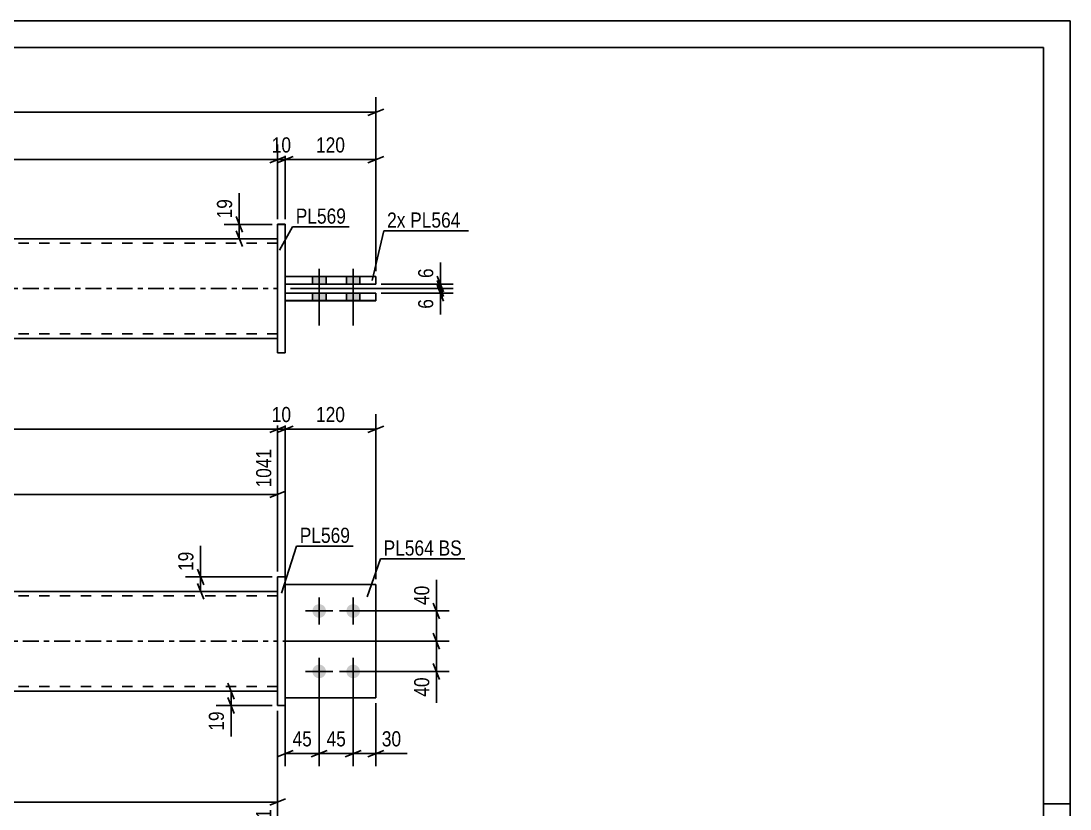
# Model space of a CAD drawing. Header units: millimetres. Extents: x 0 to 420, y 0 to 297.
# Drawn here: x 221.6 to 420, y 148 to 297 of the extents above; entities that cross this region are included whole.
import ezdxf

# ---------------------------------------------------------------- set-up
doc = ezdxf.new("R2010")
doc.units = ezdxf.units.MM
doc.linetypes.add('DXK_LINE_DOT2', pattern=[3.9198, 1.9599, -1.9599])
doc.linetypes.add('DXK_LINE_DOT3', pattern=[5.9187, 2.979, -0.9799, 0.9799, -0.9799])
doc.styles.add('Arial Narrow', font='ARIALN.TTF', dxfattribs={"height": 0.2})

# ---------------------------------------------------------------- blocks, each defined once
blk = doc.blocks.new('Unknown-585697547-1128')
at = {"color": 5, "linetype": 'Continuous'}
for p, q in [((420, 297), (0, 297)), ((420, 0), (420, 297)), ((415, 292), (5, 292)), ((415, 5), (415, 292)), ((420, 149), (415, 149))]:
    blk.add_line(p, q, dxfattribs=at)
blk = doc.blocks.new('Part-585697547-1928 - 1922')
at = {"color": 7, "linetype": 'DXK_LINE_DOT2'}
for p, q in [((271.59, 190.47), (288.73, 190.47)), ((271.59, 169.05), (271.59, 190.47)), ((271.59, 190.47), (288.73, 190.47)), ((288.73, 190.47), (288.73, 190.47)), ((288.73, 169.05), (288.73, 190.47)), ((271.59, 169.05), (271.59, 169.05)), ((271.59, 169.05), (288.73, 169.05)), ((271.59, 169.05), (288.73, 169.05))]:
    blk.add_line(p, q, dxfattribs=at)
at = {"color": 2, "linetype": 'Continuous'}
blk.add_line((288.73, 169.05), (288.73, 169.05), dxfattribs=at)
blk = doc.blocks.new('Part-585697547-1933 - 1922')
at = {"color": 2, "linetype": 'Continuous'}
for p, q in [((270.16, 191.91), (271.59, 191.91)), ((270.16, 167.62), (270.16, 191.91)), ((271.59, 191.91), (271.59, 167.61)), ((270.16, 167.62), (270.16, 167.61)), ((270.16, 167.61), (270.16, 167.62)), ((270.16, 167.62), (271.59, 167.62)), ((270.16, 167.61), (271.59, 167.61))]:
    blk.add_line(p, q, dxfattribs=at)
at = {"color": 7, "linetype": 'DXK_LINE_DOT2'}
blk.add_line((270.16, 191.9), (271.59, 191.9), dxfattribs=at)
blk = doc.blocks.new('Part-585697547-1943 - 1922')
at = {"linetype": 'Continuous'}
blk.add_hatch(color=2, dxfattribs=at).paths.add_polyline_path([(158.58, 170.33), (157.78, 171.73), (159.38, 171.73)])
at = {"color": 2, "linetype": 'Continuous'}
for p, q in [((121.39, 189.19), (270.16, 189.19)), ((158.58, 170.33), (157.78, 171.73)), ((157.78, 171.73), (159.38, 171.73)), ((159.38, 171.73), (158.58, 170.33)), ((121.39, 170.33), (270.16, 170.33))]:
    blk.add_line(p, q, dxfattribs=at)
at = {"color": 7, "linetype": 'DXK_LINE_DOT2'}
for p, q in [((121.39, 170.33), (121.39, 189.19)), ((270.16, 189.19), (270.16, 170.33)), ((270.16, 188.33), (121.39, 188.33)), ((270.16, 171.19), (121.39, 171.19))]:
    blk.add_line(p, q, dxfattribs=at)
at = {"color": 7, "linetype": 'DXK_LINE_DOT3'}
blk.add_line((121.39, 179.76), (270.16, 179.76), dxfattribs=at)
at = {"color": 2, "linetype": 'Continuous'}
blk.add_circle((158.58, 171.23), 1, dxfattribs=at)
blk = doc.blocks.new('Part-585697547-1948 - 1922')
at = {"color": 2, "linetype": 'Continuous'}
for p, q in [((271.59, 190.48), (288.73, 190.48)), ((288.73, 190.48), (288.73, 190.48)), ((288.73, 169.05), (288.73, 190.48)), ((271.59, 169.05), (288.73, 169.05))]:
    blk.add_line(p, q, dxfattribs=at)
at = {"color": 7, "linetype": 'DXK_LINE_DOT2'}
for p, q in [((271.59, 190.48), (288.73, 190.48)), ((271.59, 169.05), (271.59, 190.48)), ((271.59, 169.05), (271.59, 169.05)), ((271.59, 169.05), (288.73, 169.05))]:
    blk.add_line(p, q, dxfattribs=at)
blk = doc.blocks.new('Bolt-585697547-1951 - 1922')
at = {"linetype": 'Continuous'}
for points in [[(278.02, 186.76), (278.29, 186.73), (278.54, 186.65), (278.78, 186.52), (278.97, 186.34), (279.13, 186.12), (279.24, 185.87), (279.3, 185.61), (279.3, 185.34), (279.24, 185.08), (279.13, 184.83), (278.97, 184.62), (278.78, 184.44), (278.54, 184.3), (278.29, 184.22), (278.02, 184.19), (277.75, 184.22), (277.5, 184.3), (277.26, 184.44), (277.06, 184.62), (276.91, 184.83), (276.8, 185.08), (276.74, 185.34), (276.74, 185.61), (276.8, 185.87), (276.91, 186.12), (277.06, 186.34), (277.26, 186.52), (277.5, 186.65), (277.75, 186.73)], [(284.45, 186.76), (284.72, 186.73), (284.97, 186.65), (285.2, 186.52), (285.4, 186.34), (285.56, 186.12), (285.67, 185.87), (285.73, 185.61), (285.73, 185.34), (285.67, 185.08), (285.56, 184.83), (285.4, 184.62), (285.2, 184.44), (284.97, 184.3), (284.72, 184.22), (284.45, 184.19), (284.18, 184.22), (283.93, 184.3), (283.69, 184.44), (283.49, 184.62), (283.33, 184.83), (283.23, 185.08), (283.17, 185.34), (283.17, 185.61), (283.23, 185.87), (283.33, 186.12), (283.49, 186.34), (283.69, 186.52), (283.93, 186.65), (284.18, 186.73)], [(278.02, 175.33), (278.29, 175.3), (278.54, 175.22), (278.78, 175.09), (278.97, 174.91), (279.13, 174.69), (279.24, 174.44), (279.3, 174.18), (279.3, 173.91), (279.24, 173.65), (279.13, 173.4), (278.97, 173.19), (278.78, 173.01), (278.54, 172.87), (278.29, 172.79), (278.02, 172.76), (277.75, 172.79), (277.5, 172.87), (277.26, 173.01), (277.06, 173.19), (276.91, 173.4), (276.8, 173.65), (276.74, 173.91), (276.74, 174.18), (276.8, 174.44), (276.91, 174.69), (277.06, 174.91), (277.26, 175.09), (277.5, 175.22), (277.75, 175.3)], [(284.45, 175.33), (284.72, 175.3), (284.97, 175.22), (285.2, 175.09), (285.4, 174.91), (285.56, 174.69), (285.67, 174.44), (285.73, 174.18), (285.73, 173.91), (285.67, 173.65), (285.56, 173.4), (285.4, 173.19), (285.2, 173.01), (284.97, 172.87), (284.72, 172.79), (284.45, 172.76), (284.18, 172.79), (283.93, 172.87), (283.69, 173.01), (283.49, 173.19), (283.33, 173.4), (283.23, 173.65), (283.17, 173.91), (283.17, 174.18), (283.23, 174.44), (283.33, 174.69), (283.49, 174.91), (283.69, 175.09), (283.93, 175.22), (284.18, 175.3)]]:
    blk.add_hatch(color=1, dxfattribs=at).paths.add_polyline_path(points)
at = {"color": 1, "linetype": 'Continuous'}
for p, q in [((278.02, 188.05), (278.02, 182.9)), ((284.45, 188.05), (284.45, 182.9)), ((275.45, 185.48), (280.59, 185.48)), ((281.88, 185.48), (287.02, 185.48)), ((278.02, 176.62), (278.02, 171.48)), ((284.45, 176.62), (284.45, 171.48)), ((275.45, 174.05), (280.59, 174.05)), ((281.88, 174.05), (287.02, 174.05))]:
    blk.add_line(p, q, dxfattribs=at)
blk = doc.blocks.new('Part-585697547-2291 - 2273')
at = {"color": 2, "linetype": 'Continuous'}
for p, q in [((288.73, 248.71), (271.59, 248.71)), ((288.73, 248.71), (288.73, 247.27)), ((271.59, 247.28), (288.73, 247.28)), ((271.59, 247.27), (288.73, 247.27))]:
    blk.add_line(p, q, dxfattribs=at)
at = {"color": 7, "linetype": 'DXK_LINE_DOT2'}
for p, q in [((271.59, 248.71), (271.59, 247.27)), ((271.59, 248.7), (288.73, 248.7))]:
    blk.add_line(p, q, dxfattribs=at)
blk = doc.blocks.new('Bolt-585697547-2275 - 2273')
at = {"linetype": 'Continuous'}
for points in [[(279.31, 248.71), (276.73, 248.71), (276.73, 247.28), (279.31, 247.28)], [(279.31, 248.7), (276.73, 248.7), (276.73, 247.28), (279.31, 247.28)], [(285.73, 248.71), (283.16, 248.71), (283.16, 247.28), (285.73, 247.28)], [(285.73, 248.7), (283.16, 248.7), (283.16, 247.28), (285.73, 247.28)], [(279.31, 245.56), (276.73, 245.56), (276.73, 244.13), (279.31, 244.13)], [(279.31, 245.56), (276.73, 245.56), (276.73, 244.14), (279.31, 244.14)], [(285.73, 245.56), (283.16, 245.56), (283.16, 244.13), (285.73, 244.13)], [(285.73, 245.56), (283.16, 245.56), (283.16, 244.14), (285.73, 244.14)]]:
    blk.add_hatch(color=1, dxfattribs=at).paths.add_polyline_path(points)
at = {"color": 1, "linetype": 'Continuous'}
for p, q in [((278.02, 250.14), (278.02, 239.42)), ((278.02, 250.13), (278.02, 239.42)), ((284.45, 250.14), (284.45, 239.42)), ((284.45, 250.13), (284.45, 239.42)), ((276.73, 248.71), (276.73, 247.28)), ((276.73, 248.7), (276.73, 247.28)), ((279.31, 248.71), (279.31, 247.28)), ((279.31, 248.7), (279.31, 247.28)), ((283.16, 248.71), (283.16, 247.28)), ((283.16, 248.7), (283.16, 247.28)), ((285.73, 248.71), (285.73, 247.28)), ((285.73, 248.7), (285.73, 247.28)), ((276.73, 245.56), (276.73, 244.13)), ((276.73, 245.56), (276.73, 244.14)), ((279.31, 245.56), (279.31, 244.13)), ((279.31, 245.56), (279.31, 244.14)), ((283.16, 245.56), (283.16, 244.13)), ((283.16, 245.56), (283.16, 244.14)), ((285.73, 245.56), (285.73, 244.13)), ((285.73, 245.56), (285.73, 244.14))]:
    blk.add_line(p, q, dxfattribs=at)
blk = doc.blocks.new('Part-585697547-2311 - 2273')
at = {"color": 2, "linetype": 'Continuous'}
for p, q in [((270.16, 234.28), (270.16, 258.57)), ((270.16, 258.57), (271.59, 258.57)), ((271.59, 234.28), (271.59, 258.57)), ((270.16, 234.28), (271.59, 234.28)), ((270.16, 234.28), (270.16, 234.27)), ((270.16, 234.27), (270.16, 234.28)), ((270.16, 234.27), (271.59, 234.27)), ((271.59, 234.27), (271.59, 234.28)), ((271.59, 234.28), (271.59, 234.27))]:
    blk.add_line(p, q, dxfattribs=at)
at = {"color": 7, "linetype": 'DXK_LINE_DOT2'}
for q in [(270.16, 258.57), (271.59, 258.56)]:
    blk.add_line((270.16, 258.56), q, dxfattribs=at)
blk = doc.blocks.new('Part-585697547-2296 - 2273')
at = {"color": 2, "linetype": 'Continuous'}
for p, q in [((288.73, 245.57), (271.59, 245.57)), ((271.59, 244.14), (288.73, 244.14)), ((271.59, 244.13), (288.73, 244.13)), ((288.73, 245.57), (288.73, 244.13))]:
    blk.add_line(p, q, dxfattribs=at)
at = {"color": 7, "linetype": 'DXK_LINE_DOT2'}
for p, q in [((271.59, 245.57), (271.59, 244.13)), ((271.59, 245.56), (288.73, 245.56))]:
    blk.add_line(p, q, dxfattribs=at)
blk = doc.blocks.new('Part-585697547-2301 - 2273')
at = {"linetype": 'Continuous'}
blk.add_hatch(color=2, dxfattribs=at).paths.add_polyline_path([(158.58, 246.42), (157.78, 247.82), (159.38, 247.82)])
at = {"color": 2, "linetype": 'Continuous'}
for p, q in [((121.39, 255.85), (270.16, 255.85)), ((158.58, 246.42), (157.78, 247.82)), ((157.78, 247.82), (159.38, 247.82)), ((159.38, 247.82), (158.58, 246.42)), ((121.39, 236.99), (270.16, 236.99))]:
    blk.add_line(p, q, dxfattribs=at)
at = {"color": 7, "linetype": 'DXK_LINE_DOT2'}
for p, q in [((121.39, 255.85), (121.39, 236.99)), ((270.16, 254.99), (121.39, 254.99)), ((270.16, 255.85), (270.16, 236.99)), ((270.16, 237.85), (121.39, 237.85))]:
    blk.add_line(p, q, dxfattribs=at)
at = {"color": 7, "linetype": 'DXK_LINE_DOT3'}
blk.add_line((121.39, 246.42), (270.16, 246.42), dxfattribs=at)
at = {"color": 2, "linetype": 'Continuous'}
blk.add_circle((158.58, 247.32), 1, dxfattribs=at)
blk = doc.blocks.new('StraightDimension-585697547-2074 - 1922')
at = {"color": 7, "linetype": 'Continuous'}
for p, q in [((299.59, 181.26), (300.79, 178.26)), ((271.16, 179.76), (302.59, 179.76)), ((300.19, 174.05), (300.19, 179.76)), ((300.79, 172.55), (299.59, 175.55)), ((285.45, 174.05), (302.59, 174.05))]:
    blk.add_line(p, q, dxfattribs=at)
at = {"color": 0}
blk.add_wipeout([(299.44, 173.52), (295.24, 173.52), (295.24, 168.67), (299.44, 168.67)], dxfattribs=at)
at = {"color": 7, "linetype": 'Continuous'}
blk.add_line((300.19, 174.05), (300.19, 168.14), dxfattribs=at)
blk.add_line((300.19, 174.05), (300.19, 168.14), dxfattribs=at)
at = {"color": 3, "style": 'Arial Narrow'}
blk.add_text('40', height=2.863, rotation=90.0002, dxfattribs=at).set_placement((298.84, 169.27))
blk = doc.blocks.new('StraightDimension-585697547-2003 - 1922')
at = {"color": 7, "linetype": 'Continuous'}
for p, q in [((121.39, 191.48), (121.39, 222.68)), ((270.16, 192.91), (270.16, 222.68)), ((122.89, 220.43), (119.89, 219.23)), ((268.66, 219.23), (271.66, 220.43)), ((121.39, 219.83), (270.16, 219.83))]:
    blk.add_line(p, q, dxfattribs=at)
at = {"color": 0}
blk.add_wipeout([(200.03, 220.58), (200.03, 224.78), (191.52, 224.78), (191.52, 220.58)], dxfattribs=at)
at = {"color": 3, "style": 'Arial Narrow'}
blk.add_text('1041', height=2.863, dxfattribs=at).set_placement((192.12, 221.18))
blk = doc.blocks.new('StraightDimension-585697547-2182 - 1922')
at = {"color": 7, "linetype": 'Continuous'}
for p, q in [((121.39, 168.05), (121.39, 146.22)), ((270.16, 166.62), (270.16, 140.74)), ((122.89, 149.95), (119.89, 148.75)), ((121.39, 149.35), (270.16, 149.35)), ((268.66, 148.75), (271.66, 149.95))]:
    blk.add_line(p, q, dxfattribs=at)
at = {"color": 0}
blk.add_wipeout([(200.03, 150.1), (200.03, 154.3), (191.52, 154.3), (191.52, 150.1)], dxfattribs=at)
at = {"color": 0, "linetype": 'Continuous'}
for points in [[(120.79, 148.65), (116.59, 148.65), (116.59, 145.62), (120.79, 145.62)], [(269.56, 148.65), (265.36, 148.65), (265.36, 140.14), (269.56, 140.14)]]:
    blk.add_wipeout(points, dxfattribs=at)
at = {"color": 3, "style": 'Arial Narrow'}
blk.add_text('1041', height=2.863, dxfattribs=at).set_placement((192.12, 150.7))
at = {"color": 3, "linetype": 'Continuous', "style": 'Arial Narrow'}
for s, height, p in [('0', 2.86, (120.19, 146.22)), ('1041', 2.863, (268.96, 140.74))]:
    blk.add_text(s, height=height, rotation=90.0002, dxfattribs=at).set_placement(p)
blk = doc.blocks.new('StraightDimension-585697547-2128 - 1922')
at = {"color": 7, "linetype": 'Continuous'}
for p, q in [((260.76, 171.83), (261.96, 168.83)), ((269.16, 170.33), (258.51, 170.33)), ((261.96, 166.12), (260.76, 169.12)), ((261.36, 167.62), (261.36, 170.33)), ((269.16, 167.62), (258.51, 167.62))]:
    blk.add_line(p, q, dxfattribs=at)
at = {"color": 0}
blk.add_wipeout([(260.61, 167.1), (256.41, 167.1), (256.41, 162.24), (260.61, 162.24)], dxfattribs=at)
at = {"color": 7, "linetype": 'Continuous'}
blk.add_line((261.36, 167.62), (261.36, 161.72), dxfattribs=at)
blk.add_line((261.36, 167.62), (261.36, 161.72), dxfattribs=at)
at = {"color": 3, "style": 'Arial Narrow'}
blk.add_text('19', height=2.863, rotation=90.0002, dxfattribs=at).set_placement((260.01, 162.84))
blk = doc.blocks.new('StraightDimension-585697547-1964 - 1922')
at = {"color": 7, "linetype": 'Continuous'}
for p, q in [((271.59, 191.48), (271.59, 222.68)), ((288.73, 191.48), (288.73, 222.68)), ((273.09, 220.43), (270.09, 219.23)), ((287.23, 219.23), (290.23, 220.43)), ((271.59, 219.83), (288.73, 219.83))]:
    blk.add_line(p, q, dxfattribs=at)
at = {"color": 0}
blk.add_wipeout([(283.5, 220.58), (283.5, 224.78), (276.82, 224.78), (276.82, 220.58)], dxfattribs=at)
at = {"color": 3, "style": 'Arial Narrow'}
blk.add_text('120', height=2.863, dxfattribs=at).set_placement((277.42, 221.18))
blk = doc.blocks.new('StraightDimension-585697547-1986 - 1922')
at = {"color": 7, "linetype": 'Continuous'}
for p, q in [((270.16, 192.91), (270.16, 222.68)), ((271.59, 191.48), (271.59, 222.68)), ((268.66, 219.23), (271.66, 220.43)), ((273.09, 220.43), (270.09, 219.23)), ((270.16, 219.83), (271.59, 219.83))]:
    blk.add_line(p, q, dxfattribs=at)
at = {"color": 0}
blk.add_wipeout([(273.3, 220.58), (273.3, 224.78), (268.45, 224.78), (268.45, 220.58)], dxfattribs=at)
at = {"color": 3, "style": 'Arial Narrow'}
blk.add_text('10', height=2.863, dxfattribs=at).set_placement((269.05, 221.18))
blk = doc.blocks.new('StraightDimension-585697547-2088 - 1922')
at = {"color": 7, "linetype": 'Continuous'}
for p, q in [((278.02, 173.05), (278.02, 156.13)), ((271.59, 168.05), (271.59, 156.13)), ((270.09, 157.93), (273.09, 159.13)), ((279.52, 159.13), (276.52, 157.93)), ((271.59, 158.53), (278.02, 158.53))]:
    blk.add_line(p, q, dxfattribs=at)
at = {"color": 0}
blk.add_wipeout([(277.23, 159.28), (277.23, 163.48), (272.38, 163.48), (272.38, 159.28)], dxfattribs=at)
at = {"color": 3, "style": 'Arial Narrow'}
blk.add_text('45', height=2.863, dxfattribs=at).set_placement((272.98, 159.88))
blk = doc.blocks.new('StraightDimension-585697547-2052 - 1922')
at = {"color": 7, "linetype": 'Continuous'}
for p, q in [((254.99, 193.41), (256.19, 190.41)), ((269.16, 191.91), (252.74, 191.91)), ((256.19, 187.69), (254.99, 190.69)), ((255.59, 189.19), (255.59, 191.91)), ((269.16, 189.19), (252.74, 189.19))]:
    blk.add_line(p, q, dxfattribs=at)
at = {"color": 0}
blk.add_wipeout([(254.84, 197.29), (250.64, 197.29), (250.64, 192.43), (254.84, 192.43)], dxfattribs=at)
at = {"color": 7, "linetype": 'Continuous'}
blk.add_line((255.59, 191.91), (255.59, 197.81), dxfattribs=at)
blk.add_line((255.59, 191.91), (255.59, 197.81), dxfattribs=at)
at = {"color": 3, "style": 'Arial Narrow'}
blk.add_text('19', height=2.863, rotation=90.0002, dxfattribs=at).set_placement((254.24, 193.03))
blk = doc.blocks.new('StraightDimension-585697547-2059 - 1922')
at = {"color": 7, "linetype": 'Continuous'}
for p, q in [((299.59, 186.98), (300.79, 183.98)), ((285.45, 185.48), (302.59, 185.48)), ((300.19, 179.76), (300.19, 185.48)), ((300.79, 178.26), (299.59, 181.26)), ((271.16, 179.76), (302.59, 179.76))]:
    blk.add_line(p, q, dxfattribs=at)
at = {"color": 0}
blk.add_wipeout([(299.44, 190.86), (295.24, 190.86), (295.24, 186), (299.44, 186)], dxfattribs=at)
at = {"color": 7, "linetype": 'Continuous'}
blk.add_line((300.19, 185.48), (300.19, 191.38), dxfattribs=at)
blk.add_line((300.19, 185.48), (300.19, 191.38), dxfattribs=at)
at = {"color": 3, "style": 'Arial Narrow'}
blk.add_text('40', height=2.863, rotation=90.0002, dxfattribs=at).set_placement((298.84, 186.6))
blk = doc.blocks.new('StraightDimension-585697547-2104 - 1922')
at = {"color": 7, "linetype": 'Continuous'}
for p, q in [((278.02, 173.05), (278.02, 156.13)), ((284.45, 173.05), (284.45, 156.13)), ((276.52, 157.93), (279.52, 159.13)), ((285.95, 159.13), (282.95, 157.93)), ((278.02, 158.53), (284.45, 158.53))]:
    blk.add_line(p, q, dxfattribs=at)
at = {"color": 0}
blk.add_wipeout([(283.66, 159.28), (283.66, 163.48), (278.81, 163.48), (278.81, 159.28)], dxfattribs=at)
at = {"color": 3, "style": 'Arial Narrow'}
blk.add_text('45', height=2.863, dxfattribs=at).set_placement((279.41, 159.88))
blk = doc.blocks.new('StraightDimension-585697547-2114 - 1922')
at = {"color": 7, "linetype": 'Continuous'}
for p, q in [((284.45, 173.05), (284.45, 156.13)), ((288.73, 168.05), (288.73, 156.13)), ((282.95, 157.93), (285.95, 159.13)), ((290.23, 159.13), (287.23, 157.93)), ((284.45, 158.53), (288.73, 158.53))]:
    blk.add_line(p, q, dxfattribs=at)
at = {"color": 0}
blk.add_wipeout([(294.11, 159.28), (294.11, 163.48), (289.26, 163.48), (289.26, 159.28)], dxfattribs=at)
at = {"color": 7, "linetype": 'Continuous'}
blk.add_line((288.73, 158.53), (294.64, 158.53), dxfattribs=at)
blk.add_line((288.73, 158.53), (294.64, 158.53), dxfattribs=at)
at = {"color": 3, "style": 'Arial Narrow'}
blk.add_text('30', height=2.863, dxfattribs=at).set_placement((289.86, 159.88))
blk = doc.blocks.new('StraightDimension-585697547-2218 - 1922')
at = {"color": 7, "linetype": 'Continuous'}
for p, q in [((270.16, 192.91), (270.16, 216.13)), ((121.39, 190.19), (121.39, 210.65)), ((122.89, 208.12), (119.89, 206.92)), ((121.39, 207.52), (270.16, 207.52)), ((268.66, 206.92), (271.66, 208.12))]:
    blk.add_line(p, q, dxfattribs=at)
at = {"color": 0, "linetype": 'Continuous'}
for points in [[(269.56, 216.73), (265.36, 216.73), (265.36, 208.22), (269.56, 208.22)], [(120.79, 211.25), (116.59, 211.25), (116.59, 208.22), (120.79, 208.22)]]:
    blk.add_wipeout(points, dxfattribs=at)
at = {"color": 0}
blk.add_wipeout([(200.03, 208.27), (200.03, 212.47), (191.52, 212.47), (191.52, 208.27)], dxfattribs=at)
at = {"color": 3, "linetype": 'Continuous', "style": 'Arial Narrow'}
for s, height, p in [('1041', 2.863, (268.96, 208.82)), ('0', 2.86, (120.19, 208.82))]:
    blk.add_text(s, height=height, rotation=90.0002, dxfattribs=at).set_placement(p)
at = {"color": 3, "style": 'Arial Narrow'}
blk.add_text('1041', height=2.863, dxfattribs=at).set_placement((192.12, 208.87))
blk = doc.blocks.new('StraightDimension-585697547-2334 - 2273')
at = {"color": 7, "linetype": 'Continuous'}
for p, q in [((272.59, 246.42), (303.34, 246.42)), ((300.34, 247.92), (301.54, 244.92)), ((301.54, 244.07), (300.34, 247.07)), ((300.94, 245.57), (300.94, 246.42)), ((289.73, 245.57), (303.34, 245.57))]:
    blk.add_line(p, q, dxfattribs=at)
at = {"color": 0}
blk.add_wipeout([(300.19, 245.04), (295.99, 245.04), (295.99, 242.01), (300.19, 242.01)], dxfattribs=at)
at = {"color": 7, "linetype": 'Continuous'}
blk.add_line((300.94, 245.57), (300.94, 241.49), dxfattribs=at)
blk.add_line((300.94, 245.57), (300.94, 241.49), dxfattribs=at)
at = {"color": 3, "style": 'Arial Narrow'}
blk.add_text('6', height=2.86, rotation=90.0002, dxfattribs=at).set_placement((299.59, 242.61))
blk = doc.blocks.new('StraightDimension-585697547-2353 - 2273')
at = {"color": 7, "linetype": 'Continuous'}
for p, q in [((262.3, 260.06), (263.5, 257.06)), ((269.16, 258.56), (260.05, 258.56)), ((262.9, 255.85), (262.9, 258.56)), ((263.5, 254.35), (262.3, 257.35)), ((269.16, 255.85), (260.05, 255.85))]:
    blk.add_line(p, q, dxfattribs=at)
at = {"color": 0}
blk.add_wipeout([(262.15, 263.94), (257.95, 263.94), (257.95, 259.08), (262.15, 259.08)], dxfattribs=at)
at = {"color": 7, "linetype": 'Continuous'}
blk.add_line((262.9, 258.56), (262.9, 264.46), dxfattribs=at)
blk.add_line((262.9, 258.56), (262.9, 264.46), dxfattribs=at)
at = {"color": 3, "style": 'Arial Narrow'}
blk.add_text('19', height=2.863, rotation=90.0002, dxfattribs=at).set_placement((261.55, 259.68))
blk = doc.blocks.new('StraightDimension-585697547-2415 - 2273')
at = {"color": 7, "linetype": 'Continuous'}
for p, q in [((102.81, 249.75), (102.81, 282.6)), ((288.73, 249.71), (288.73, 282.6)), ((104.31, 280.35), (101.31, 279.15)), ((102.81, 279.75), (288.73, 279.75)), ((287.23, 279.15), (290.23, 280.35))]:
    blk.add_line(p, q, dxfattribs=at)
at = {"color": 0}
blk.add_wipeout([(200.03, 280.5), (200.03, 284.7), (191.52, 284.7), (191.52, 280.5)], dxfattribs=at)
at = {"color": 3, "style": 'Arial Narrow'}
blk.add_text('1301', height=2.863, dxfattribs=at).set_placement((192.12, 281.1))
blk = doc.blocks.new('StraightDimension-585697547-2343 - 2273')
at = {"color": 7, "linetype": 'Continuous'}
for p, q in [((300.34, 248.78), (301.54, 245.78)), ((272.59, 246.42), (303.34, 246.42)), ((289.73, 247.28), (303.34, 247.28)), ((301.54, 244.92), (300.34, 247.92)), ((300.94, 246.42), (300.94, 247.28))]:
    blk.add_line(p, q, dxfattribs=at)
at = {"color": 0}
blk.add_wipeout([(300.19, 250.83), (295.99, 250.83), (295.99, 247.81), (300.19, 247.81)], dxfattribs=at)
at = {"color": 7, "linetype": 'Continuous'}
blk.add_line((300.94, 247.28), (300.94, 251.36), dxfattribs=at)
blk.add_line((300.94, 247.28), (300.94, 251.36), dxfattribs=at)
at = {"color": 3, "style": 'Arial Narrow'}
blk.add_text('6', height=2.86, rotation=90.0002, dxfattribs=at).set_placement((299.59, 248.41))
blk = doc.blocks.new('StraightDimension-585697547-2364 - 2273')
at = {"color": 7, "linetype": 'Continuous'}
for p, q in [((271.59, 259.56), (271.59, 273.64)), ((288.73, 249.71), (288.73, 273.64)), ((273.09, 271.39), (270.09, 270.19)), ((271.59, 270.79), (288.73, 270.79)), ((287.23, 270.19), (290.23, 271.39))]:
    blk.add_line(p, q, dxfattribs=at)
at = {"color": 0}
blk.add_wipeout([(283.5, 271.54), (283.5, 275.74), (276.82, 275.74), (276.82, 271.54)], dxfattribs=at)
at = {"color": 3, "style": 'Arial Narrow'}
blk.add_text('120', height=2.863, dxfattribs=at).set_placement((277.42, 272.14))
blk = doc.blocks.new('StraightDimension-585697547-2374 - 2273')
at = {"color": 7, "linetype": 'Continuous'}
for p, q in [((270.16, 259.56), (270.16, 273.64)), ((271.59, 259.56), (271.59, 273.64)), ((268.66, 270.19), (271.66, 271.39)), ((273.09, 271.39), (270.09, 270.19)), ((270.16, 270.79), (271.59, 270.79))]:
    blk.add_line(p, q, dxfattribs=at)
at = {"color": 0}
blk.add_wipeout([(273.3, 271.54), (273.3, 275.74), (268.45, 275.74), (268.45, 271.54)], dxfattribs=at)
at = {"color": 3, "style": 'Arial Narrow'}
blk.add_text('10', height=2.863, dxfattribs=at).set_placement((269.05, 272.14))
blk = doc.blocks.new('StraightDimension-585697547-2384 - 2273')
at = {"color": 7, "linetype": 'Continuous'}
for p, q in [((121.39, 258.14), (121.39, 273.64)), ((270.16, 259.56), (270.16, 273.64)), ((122.89, 271.39), (119.89, 270.19)), ((121.39, 270.79), (270.16, 270.79)), ((268.66, 270.19), (271.66, 271.39))]:
    blk.add_line(p, q, dxfattribs=at)
at = {"color": 0}
blk.add_wipeout([(200.03, 271.54), (200.03, 275.74), (191.52, 275.74), (191.52, 271.54)], dxfattribs=at)
at = {"color": 3, "style": 'Arial Narrow'}
blk.add_text('1041', height=2.863, dxfattribs=at).set_placement((192.12, 272.14))
blk = doc.blocks.new('Mark-585697547-1929 - 1922')
at = {"color": 0}
blk.add_wipeout([(283.85, 198.35), (283.85, 201.35), (274.35, 201.35), (274.35, 198.35)], dxfattribs=at)
blk.add_wipeout([(283.85, 198.35), (283.85, 201.35), (274.35, 201.35), (274.35, 198.35)], dxfattribs=at)
at = {"color": 30, "linetype": 'Continuous'}
for p, q in [((270.9, 188.87), (273.75, 197.75)), ((273.75, 197.75), (284.45, 197.75))]:
    blk.add_line(p, q, dxfattribs=at)
at = {"color": 3, "style": 'Arial Narrow'}
blk.add_text('PL569', height=2.863, dxfattribs=at).set_placement((274.35, 198.35))
blk = doc.blocks.new('MarkSet-585697547-2264 - 1922')
at = {"color": 0}
blk.add_wipeout([(299.7, 195.95), (299.7, 198.95), (290.2, 198.95), (290.2, 195.95)], dxfattribs=at)
blk.add_wipeout([(299.7, 195.95), (299.7, 198.95), (290.2, 198.95), (290.2, 195.95)], dxfattribs=at)
at = {"color": 30, "linetype": 'Continuous'}
blk.add_line((287.1, 188.12), (289.6, 195.35), dxfattribs=at)
at = {"color": 3, "style": 'Arial Narrow'}
blk.add_text('PL564', height=2.863, dxfattribs=at).set_placement((290.2, 195.95))
at = {"color": 0}
blk.add_wipeout([(304.98, 195.95), (304.98, 198.95), (300.6, 198.95), (300.6, 195.95)], dxfattribs=at)
blk.add_wipeout([(304.98, 195.95), (304.98, 198.95), (300.6, 198.95), (300.6, 195.95)], dxfattribs=at)
at = {"color": 30, "linetype": 'Continuous'}
blk.add_line((289.6, 195.35), (305.58, 195.35), dxfattribs=at)
at = {"color": 3, "style": 'Arial Narrow'}
blk.add_text('BS', height=2.863, dxfattribs=at).set_placement((300.6, 195.95))
blk = doc.blocks.new('Mark-585697547-2307 - 2273')
at = {"color": 0}
blk.add_wipeout([(283.09, 258.69), (283.09, 261.69), (273.59, 261.69), (273.59, 258.69)], dxfattribs=at)
blk.add_wipeout([(283.09, 258.69), (283.09, 261.69), (273.59, 261.69), (273.59, 258.69)], dxfattribs=at)
at = {"color": 30, "linetype": 'Continuous'}
for p, q in [((270.49, 253.67), (272.99, 258.09)), ((272.99, 258.09), (283.69, 258.09))]:
    blk.add_line(p, q, dxfattribs=at)
at = {"color": 3, "style": 'Arial Narrow'}
blk.add_text('PL569', height=2.863, dxfattribs=at).set_placement((273.59, 258.69))
blk = doc.blocks.new('MarkSet-585697547-2519 - 2273')
at = {"color": 0}
blk.add_wipeout([(294.33, 257.94), (294.33, 260.94), (290.86, 260.94), (290.86, 257.94)], dxfattribs=at)
blk.add_wipeout([(294.33, 257.94), (294.33, 260.94), (290.86, 260.94), (290.86, 257.94)], dxfattribs=at)
at = {"color": 30, "linetype": 'Continuous'}
blk.add_line((288.04, 247.93), (290.26, 257.34), dxfattribs=at)
at = {"color": 0}
blk.add_wipeout([(304.73, 257.94), (304.73, 260.94), (295.23, 260.94), (295.23, 257.94)], dxfattribs=at)
blk.add_wipeout([(304.73, 257.94), (304.73, 260.94), (295.23, 260.94), (295.23, 257.94)], dxfattribs=at)
at = {"color": 30, "linetype": 'Continuous'}
blk.add_line((290.26, 257.34), (306.23, 257.34), dxfattribs=at)
at = {"color": 3, "style": 'Arial Narrow'}
for s, p in [('2x', (290.86, 257.94)), ('PL564', (295.23, 257.94))]:
    blk.add_text(s, height=2.863, dxfattribs=at).set_placement(p)

msp = doc.modelspace()

# ---------------------------------------------------------------- block references
for name in ['Unknown-585697547-1128', 'Part-585697547-2311 - 2273', 'Part-585697547-2301 - 2273', 'Bolt-585697547-2275 - 2273', 'Part-585697547-2291 - 2273', 'Part-585697547-2296 - 2273', 'Part-585697547-1933 - 1922', 'Part-585697547-1948 - 1922', 'Part-585697547-1928 - 1922', 'Part-585697547-1943 - 1922', 'Bolt-585697547-1951 - 1922']:
    msp.add_blockref(name, (0, 0))

# ---------------------------------------------------------------- next in the draw order: block references
for name in ['StraightDimension-585697547-2353 - 2273', 'StraightDimension-585697547-2334 - 2273', 'StraightDimension-585697547-2003 - 1922', 'StraightDimension-585697547-2074 - 1922']:
    msp.add_blockref(name, (0, 0))

# ---------------------------------------------------------------- next in the draw order: block references
for name in ['StraightDimension-585697547-2415 - 2273', 'StraightDimension-585697547-1964 - 1922', 'StraightDimension-585697547-2182 - 1922']:
    msp.add_blockref(name, (0, 0))

# ---------------------------------------------------------------- next in the draw order: block references
for name in ['StraightDimension-585697547-2343 - 2273', 'StraightDimension-585697547-1986 - 1922', 'StraightDimension-585697547-2128 - 1922']:
    msp.add_blockref(name, (0, 0))

# ---------------------------------------------------------------- next in the draw order: block references
for name in ['StraightDimension-585697547-2364 - 2273', 'StraightDimension-585697547-2052 - 1922', 'StraightDimension-585697547-2059 - 1922', 'StraightDimension-585697547-2088 - 1922']:
    msp.add_blockref(name, (0, 0))

# ---------------------------------------------------------------- next in the draw order: block references
for name in ['StraightDimension-585697547-2374 - 2273', 'MarkSet-585697547-2519 - 2273', 'StraightDimension-585697547-2218 - 1922', 'MarkSet-585697547-2264 - 1922', 'StraightDimension-585697547-2104 - 1922']:
    msp.add_blockref(name, (0, 0))

# ---------------------------------------------------------------- next in the draw order: block references
for name in ['StraightDimension-585697547-2384 - 2273', 'Mark-585697547-1929 - 1922', 'StraightDimension-585697547-2114 - 1922']:
    msp.add_blockref(name, (0, 0))

# ---------------------------------------------------------------- next in the draw order: block references
msp.add_blockref('Mark-585697547-2307 - 2273', (0, 0))

doc.saveas('drawing.dxf')
